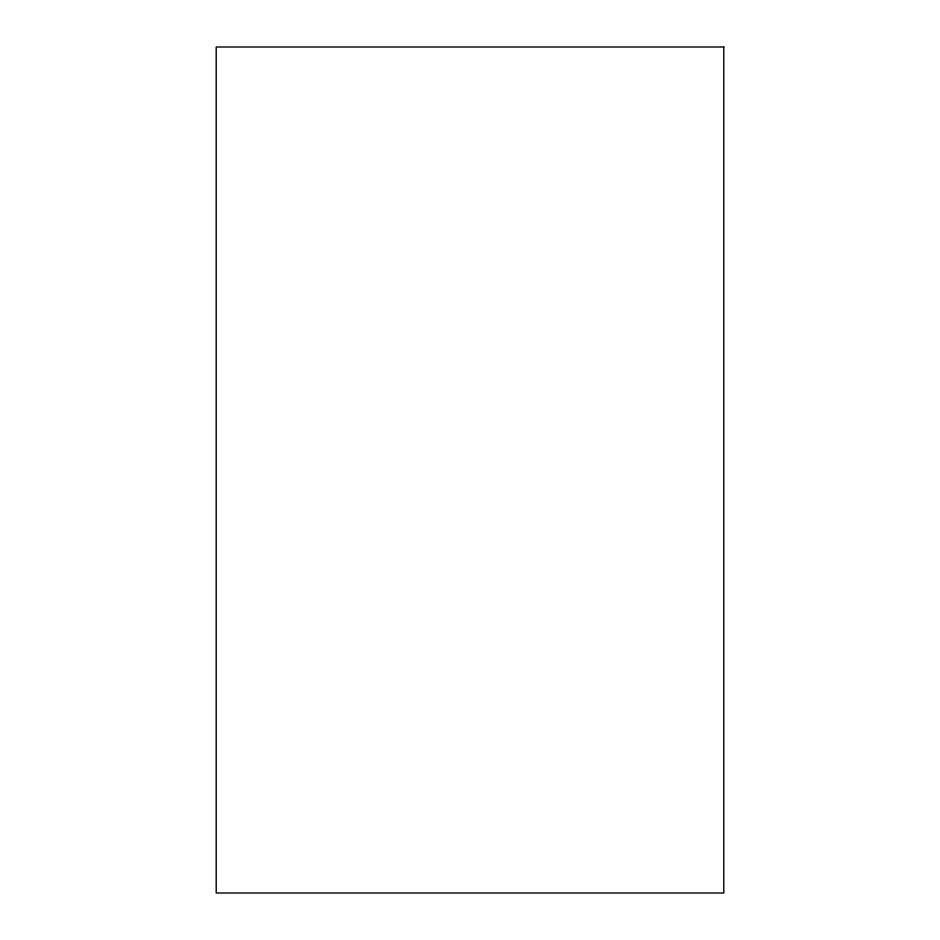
<?xml version="1.0" encoding="UTF-8"?>
<svg xmlns="http://www.w3.org/2000/svg" width="940" height="940" viewBox="0 0 940 940"><rect width="100%" height="100%" fill="white"/><g stroke="black" fill="none" stroke-linecap="round" stroke-linejoin="round"><path stroke-width="1.41" d="M723.8 47L216.2 47L216.2 893L723.8 893L723.8 47"/></g></svg>
